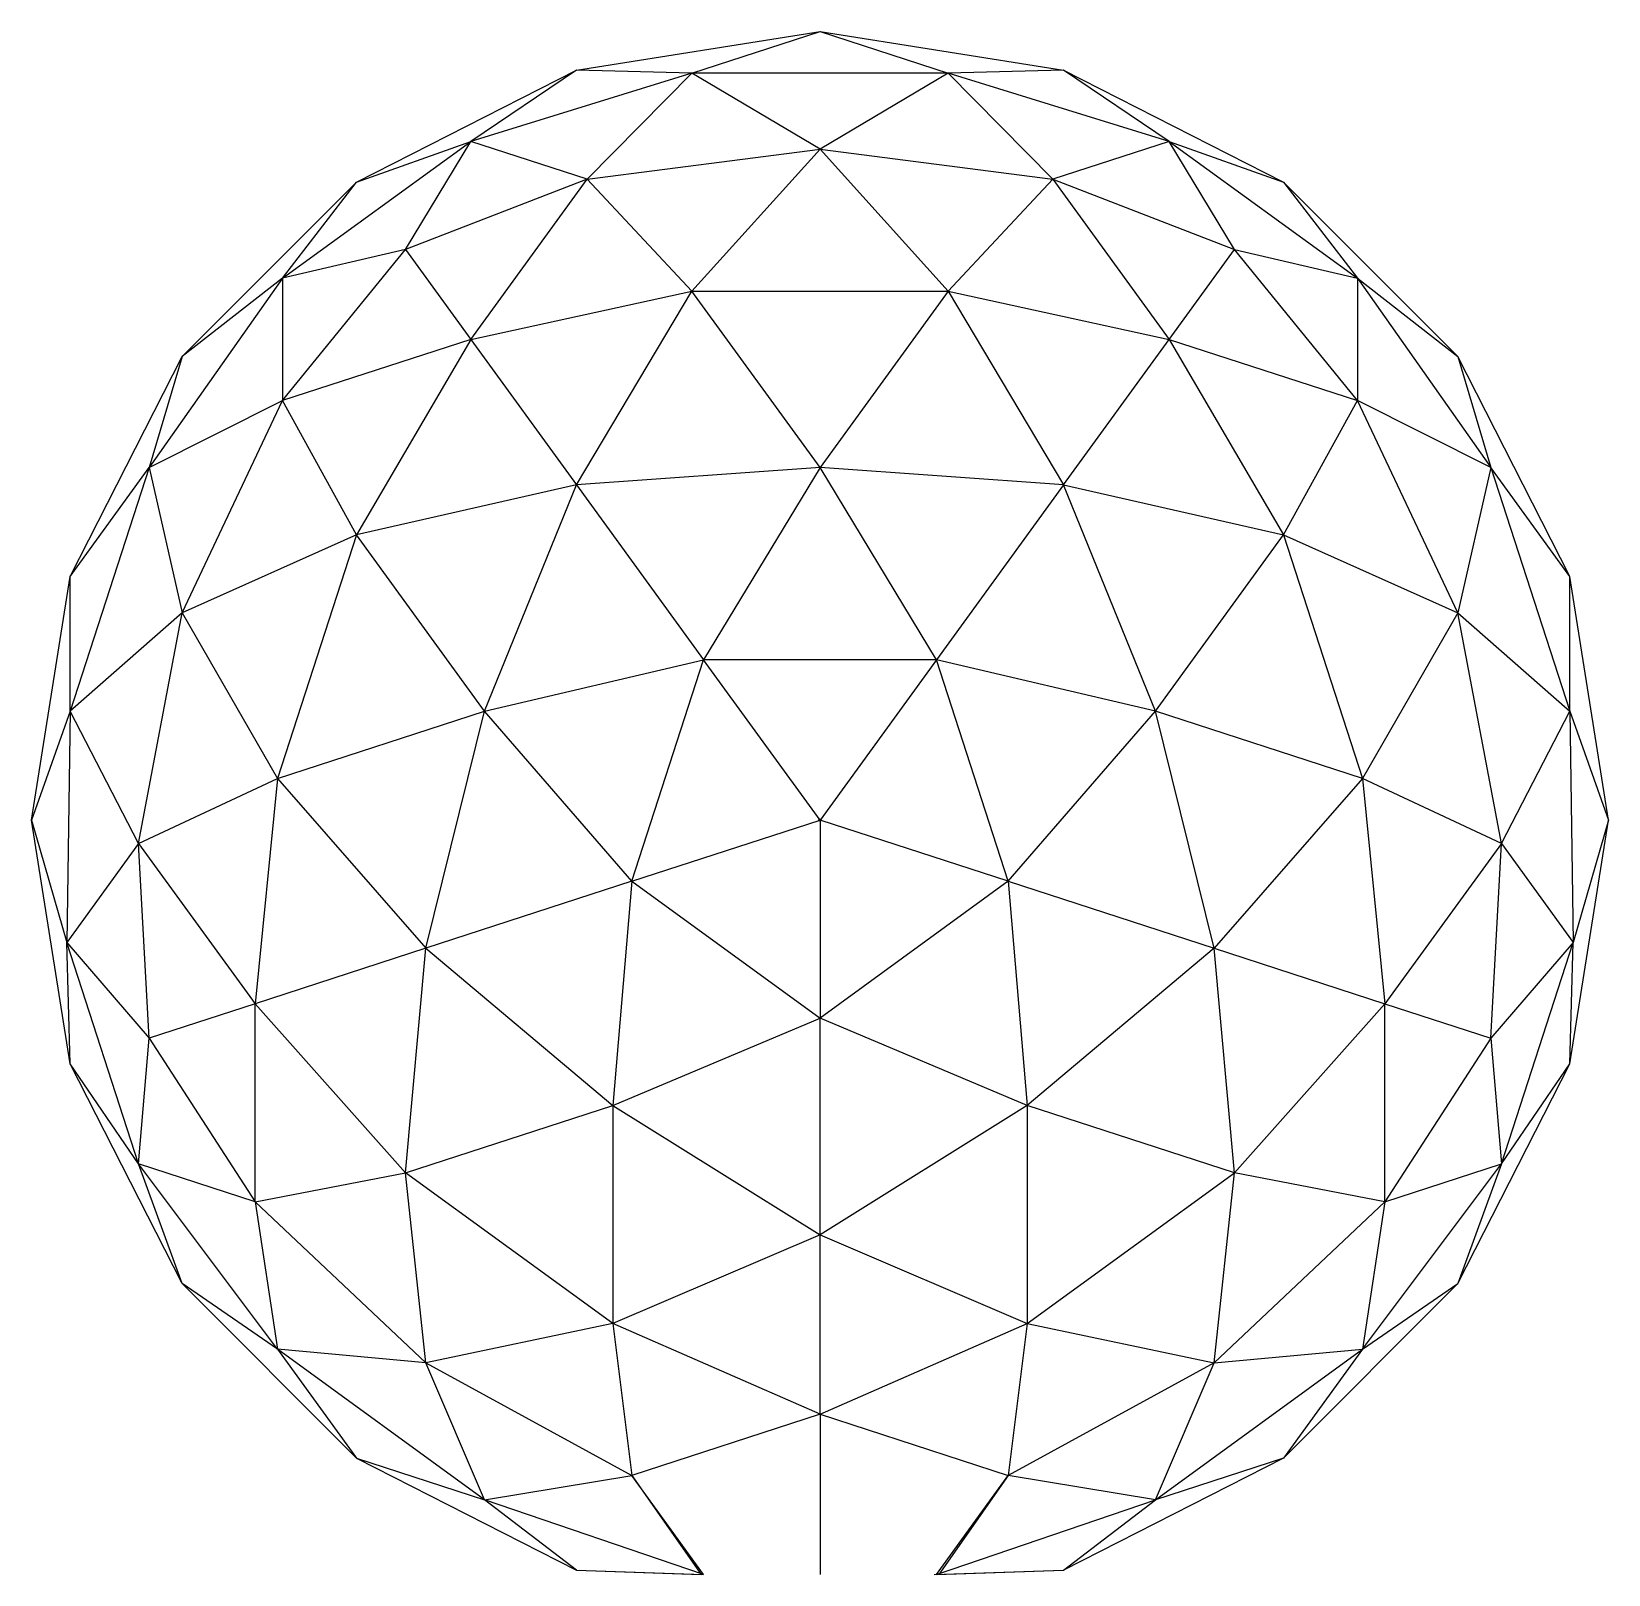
# Model space of a CAD drawing. Header units: millimetres. Extents: x -5795 to 8395, y -1000 to 10778.
# Drawn here: x 1605 to 8395, y 1752 to 8395 of the extents above; entities that cross this region are included whole.
import ezdxf

# ---------------------------------------------------------------- set-up
doc = ezdxf.new("R2010")
doc.units = ezdxf.units.MM
for name, color, linetype in [('A', 1, 'Continuous'), ('B', 5, 'Continuous'), ('C', 3, 'Continuous'), ('D', 2, 'Continuous'), ('door', 4, 'Continuous'), ('E', 6, 'Continuous'), ('F', 7, 'Continuous')]:
    doc.layers.add(name, color=color, linetype=linetype)

msp = doc.modelspace()

# ---------------------------------------------------------------- linework, layer by layer
msp.add_circle((5000, 5000), 5)
at = {"layer": 'A', "extrusion": (-0.525731, 0.723607, 0.447214)}
for p, q in [((3215.1, 7456.6, 1518.3), (3496.5, 7922.1, 852.6)), ((6784.9, 7456.6, 1518.3), (6503.5, 7922.1, 852.6)), ((3997.7, 7759.2, 1705.3), (3215.1, 7456.6, 1518.3)), ((6002.3, 7759.2, 1705.3), (6784.9, 7456.6, 1518.3))]:
    msp.add_line(p, q, dxfattribs=at)
at = {"layer": 'A', "extrusion": (-0.850651, 0.276393, -0.447214)}
for p, q in [((2685.6, 6805.9, 1705.3), (3215.1, 7456.6, 1518.3)), ((3215.1, 7456.6, 1518.3), (2685.6, 7332.9, 852.6)), ((2112, 4061.6, 1518.3), (2066.1, 4899.4, 1705.3)), ((1756.3, 4473, 852.6), (2112, 4061.6, 1518.3))]:
    msp.add_line(p, q, dxfattribs=at)
at = {"layer": 'A'}
for p, q in [((3215.1, 7456.6, 1518.3), (3496.5, 7069.4, 2232.3)), ((6503.5, 7069.4, 2232.3), (6784.9, 7456.6, 1518.3)), ((7314.4, 6805.9, 1705.3), (6784.9, 7456.6, 1518.3)), ((5000, 5000, 3395), (4498.8, 5689.8, 3286.2)), ((5501.2, 5689.8, 3286.2), (5000, 5000, 3395)), ((4189.1, 4736.5, 3286.2), (5000, 5000, 3395)), ((5000, 5000, 3395), (5000, 4147.4, 3286.2)), ((5810.9, 4736.5, 3286.2), (5000, 5000, 3395)), ((7888, 4061.6, 1518.3), (7933.9, 4899.4, 1705.3)), ((2567.3, 4209.6, 2232.3), (2112, 4061.6, 1518.3)), ((7432.7, 4209.6, 2232.3), (7888, 4061.6, 1518.3)), ((2112, 4061.6, 1518.3), (2567.3, 3356.9, 1705.3))]:
    msp.add_line(p, q, dxfattribs=at)
at = {"layer": 'A', "extrusion": (0.850651, 0.276393, -0.447214)}
for p, q in [((6784.9, 7456.6, 1518.3), (7314.4, 7332.9, 852.6)), ((8243.7, 4473, 852.6), (7888, 4061.6, 1518.3)), ((7888, 4061.6, 1518.3), (7933.9, 3519.7, 852.6))]:
    msp.add_line(p, q, dxfattribs=at)
at = {"layer": 'A', "extrusion": (-0.525731, -0.723607, -0.447214)}
msp.add_line((2066.1, 3519.7, 852.6), (2112, 4061.6, 1518.3), dxfattribs=at)
at = {"layer": 'A', "extrusion": (0.525731, -0.723607, -0.447214)}
msp.add_line((7888, 4061.6, 1518.3), (7432.7, 3356.9, 1705.3), dxfattribs=at)
at = {"layer": 'B', "extrusion": (-0.850651, 0.276393, -0.447214)}
for p, q in [((2685.6, 7332.9, 852.6), (3496.5, 7922.1, 852.6)), ((2685.6, 7332.9, 852.6), (2685.6, 6805.9, 1705.3)), ((2066.1, 4899.4, 1705.3), (1756.3, 4473, 852.6)), ((2066.1, 3519.7, 852.6), (1756.3, 4473, 852.6))]:
    msp.add_line(p, q, dxfattribs=at)
at = {"layer": 'B', "extrusion": (-0.525731, 0.723607, 0.447214)}
for p, q in [((3997.7, 7759.2, 1705.3), (3496.5, 7922.1, 852.6)), ((6503.5, 7922.1, 852.6), (6002.3, 7759.2, 1705.3))]:
    msp.add_line(p, q, dxfattribs=at)
at = {"layer": 'B', "extrusion": (0.850651, 0.276393, -0.447214)}
for p, q in [((6503.5, 7922.1, 852.6), (7314.4, 7332.9, 852.6)), ((7314.4, 7332.9, 852.6), (7314.4, 6805.9, 1705.3)), ((7933.9, 4899.4, 1705.3), (8243.7, 4473, 852.6)), ((7933.9, 3519.7, 852.6), (8243.7, 4473, 852.6))]:
    msp.add_line(p, q, dxfattribs=at)
at = {"layer": 'B'}
for p, q in [((3496.5, 7069.4, 2232.3), (3997.7, 7759.2, 1705.3)), ((6002.3, 7759.2, 1705.3), (6503.5, 7069.4, 2232.3)), ((3496.5, 7069.4, 2232.3), (2685.6, 6805.9, 1705.3)), ((6503.5, 7069.4, 2232.3), (7314.4, 6805.9, 1705.3)), ((4189.1, 4736.5, 3286.2), (4498.8, 5689.8, 3286.2)), ((5501.2, 5689.8, 3286.2), (4498.8, 5689.8, 3286.2)), ((5810.9, 4736.5, 3286.2), (5501.2, 5689.8, 3286.2)), ((2066.1, 4899.4, 1705.3), (2567.3, 4209.6, 2232.3)), ((7933.9, 4899.4, 1705.3), (7432.7, 4209.6, 2232.3)), ((4189.1, 4736.5, 3286.2), (5000, 4147.4, 3286.2)), ((5810.9, 4736.5, 3286.2), (5000, 4147.4, 3286.2)), ((2567.3, 3356.9, 1705.3), (2567.3, 4209.6, 2232.3)), ((7432.7, 3356.9, 1705.3), (7432.7, 4209.6, 2232.3)), ((5000, 2442.1, 2232.3), (4189.1, 2178.6, 1705.3)), ((5000, 2442.1, 2232.3), (5810.9, 2178.6, 1705.3))]:
    msp.add_line(p, q, dxfattribs=at)
at = {"layer": 'B', "extrusion": (-0.525731, -0.723607, -0.447214)}
for p, q in [((2567.3, 3356.9, 1705.3), (2066.1, 3519.7, 852.6)), ((4498.8, 1752.3, 852.6), (4189.1, 2178.6, 1705.3))]:
    msp.add_line(p, q, dxfattribs=at)
at = {"layer": 'B', "extrusion": (0.525731, -0.723607, -0.447214)}
for p, q in [((7432.7, 3356.9, 1705.3), (7933.9, 3519.7, 852.6)), ((5501.2, 1752.3, 852.6), (5810.9, 2178.6, 1705.3))]:
    msp.add_line(p, q, dxfattribs=at)
at = {"layer": 'C', "extrusion": (-0.525731, 0.723607, 0.447214)}
for p, q in [((4448.4, 8215.8, 938.4), (3496.5, 7922.1, 852.6)), ((3997.7, 7759.2, 1705.3), (4448.4, 8215.8, 938.4)), ((6503.5, 7922.1, 852.6), (5551.6, 8215.8, 938.4)), ((5551.6, 8215.8, 938.4), (6002.3, 7759.2, 1705.3))]:
    msp.add_line(p, q, dxfattribs=at)
at = {"layer": 'C', "extrusion": (-0.850651, 0.276393, -0.447214)}
for p, q in [((3004.5, 7746.6), (3496.5, 7922.1, 852.6)), ((2685.6, 7332.9, 852.6), (3004.5, 7746.6)), ((2685.6, 7332.9, 852.6), (2112, 6518.3, 938.4)), ((2112, 6518.3, 938.4), (2685.6, 6805.9, 1705.3)), ((1771.2, 5469.2, 938.4), (1756.3, 4473, 852.6)), ((2066.1, 4899.4, 1705.3), (1771.2, 5469.2, 938.4)), ((1771.2, 3950.9), (1756.3, 4473, 852.6)), ((2066.1, 3519.7, 852.6), (1771.2, 3950.9))]:
    msp.add_line(p, q, dxfattribs=at)
at = {"layer": 'C', "extrusion": (0.850651, 0.276393, -0.447214)}
for p, q in [((6503.5, 7922.1, 852.6), (6995.5, 7746.6)), ((6995.5, 7746.6), (7314.4, 7332.9, 852.6)), ((7314.4, 7332.9, 852.6), (7888, 6518.3, 938.4)), ((7888, 6518.3, 938.4), (7314.4, 6805.9, 1705.3)), ((7933.9, 4899.4, 1705.3), (8228.8, 5469.2, 938.4)), ((8228.8, 5469.2, 938.4), (8243.7, 4473, 852.6)), ((8228.8, 3950.9), (8243.7, 4473, 852.6)), ((7933.9, 3519.7, 852.6), (8228.8, 3950.9))]:
    msp.add_line(p, q, dxfattribs=at)
at = {"layer": 'C'}
for p, q in [((4448.4, 7277.4, 2456.6), (3997.7, 7759.2, 1705.3)), ((6002.3, 7759.2, 1705.3), (5551.6, 7277.4, 2456.6)), ((3496.5, 7069.4, 2232.3), (4448.4, 7277.4, 2456.6)), ((5551.6, 7277.4, 2456.6), (6503.5, 7069.4, 2232.3)), ((3496.5, 7069.4, 2232.3), (3004.5, 6228.3, 2456.6)), ((6503.5, 7069.4, 2232.3), (6995.5, 6228.3, 2456.6)), ((3004.5, 6228.3, 2456.6), (2685.6, 6805.9, 1705.3)), ((6995.5, 6228.3, 2456.6), (7314.4, 6805.9, 1705.3)), ((5000, 6518.3, 3036.6), (4498.8, 5689.8, 3286.2)), ((5501.2, 5689.8, 3286.2), (5000, 6518.3, 3036.6)), ((3556, 5469.2, 3036.6), (4498.8, 5689.8, 3286.2)), ((6444, 5469.2, 3036.6), (5501.2, 5689.8, 3286.2)), ((4189.1, 4736.5, 3286.2), (3556, 5469.2, 3036.6)), ((5810.9, 4736.5, 3286.2), (6444, 5469.2, 3036.6)), ((2066.1, 4899.4, 1705.3), (2663.6, 5179.2, 2456.6)), ((2663.6, 5179.2, 2456.6), (2567.3, 4209.6, 2232.3)), ((7933.9, 4899.4, 1705.3), (7336.4, 5179.2, 2456.6)), ((7336.4, 5179.2, 2456.6), (7432.7, 4209.6, 2232.3)), ((4189.1, 4736.5, 3286.2), (4107.6, 3771.7, 3036.6)), ((5810.9, 4736.5, 3286.2), (5892.4, 3771.7, 3036.6)), ((3215.1, 3481.7, 2456.6), (2567.3, 4209.6, 2232.3)), ((4107.6, 3771.7, 3036.6), (5000, 4147.4, 3286.2)), ((5892.4, 3771.7, 3036.6), (5000, 4147.4, 3286.2)), ((6784.9, 3481.7, 2456.6), (7432.7, 4209.6, 2232.3)), ((2567.3, 3356.9, 1705.3), (3215.1, 3481.7, 2456.6)), ((7432.7, 3356.9, 1705.3), (6784.9, 3481.7, 2456.6)), ((5000, 2442.1, 2232.3), (4107.6, 2833.3, 2456.6)), ((4107.6, 2833.3, 2456.6), (4189.1, 2178.6, 1705.3)), ((5000, 2442.1, 2232.3), (5892.4, 2833.3, 2456.6)), ((5892.4, 2833.3, 2456.6), (5810.9, 2178.6, 1705.3))]:
    msp.add_line(p, q, dxfattribs=at)
at = {"layer": 'C', "extrusion": (-0.525731, -0.723607, -0.447214)}
for p, q in [((2663.6, 2722.6, 938.4), (2066.1, 3519.7, 852.6)), ((2567.3, 3356.9, 1705.3), (2663.6, 2722.6, 938.4)), ((3556, 2074.2, 938.4), (4189.1, 2178.6, 1705.3)), ((4498.8, 1752.3, 852.6), (3556, 2074.2, 938.4))]:
    msp.add_line(p, q, dxfattribs=at)
at = {"layer": 'C', "extrusion": (0.525731, -0.723607, -0.447214)}
for p, q in [((7336.4, 2722.6, 938.4), (7933.9, 3519.7, 852.6)), ((7432.7, 3356.9, 1705.3), (7336.4, 2722.6, 938.4)), ((6444, 2074.2, 938.4), (5810.9, 2178.6, 1705.3)), ((5501.2, 1752.3, 852.6), (6444, 2074.2, 938.4))]:
    msp.add_line(p, q, dxfattribs=at)
at = {"layer": 'D', "extrusion": (-0.525731, 0.723607, 0.447214)}
for p, q in [((3950.9, 8228.8), (5000, 8395)), ((5000, 8395), (6049.1, 8228.8)), ((4448.4, 8215.8, 938.4), (3950.9, 8228.8)), ((6049.1, 8228.8), (5551.6, 8215.8, 938.4)), ((5000, 7888, 1784.9), (4448.4, 8215.8, 938.4)), ((5551.6, 8215.8, 938.4), (5000, 7888, 1784.9))]:
    msp.add_line(p, q, dxfattribs=at)
at = {"layer": 'D', "extrusion": (-0.850651, 0.276393, -0.447214)}
for p, q in [((3004.5, 7746.6), (3950.9, 8228.8)), ((2253.4, 6995.5), (3004.5, 7746.6)), ((1771.2, 6049.1), (2253.4, 6995.5)), ((2253.4, 6995.5), (2112, 6518.3, 938.4)), ((2112, 6518.3, 938.4), (2253.4, 5892.4, 1784.9)), ((1605, 5000), (1771.2, 6049.1)), ((2253.4, 5892.4, 1784.9), (1771.2, 5469.2, 938.4)), ((1771.2, 5469.2, 938.4), (1605, 5000)), ((1771.2, 3950.9), (1605, 5000)), ((2253.4, 3004.5), (1771.2, 3950.9))]:
    msp.add_line(p, q, dxfattribs=at)
at = {"layer": 'D', "extrusion": (0.850651, 0.276393, -0.447214)}
for p, q in [((6049.1, 8228.8), (6995.5, 7746.6)), ((6995.5, 7746.6), (7746.6, 6995.5)), ((8228.8, 6049.1), (7746.6, 6995.5)), ((7746.6, 6995.5), (7888, 6518.3, 938.4)), ((7888, 6518.3, 938.4), (7746.6, 5892.4, 1784.9)), ((8395, 5000), (8228.8, 6049.1)), ((7746.6, 5892.4, 1784.9), (8228.8, 5469.2, 938.4)), ((8228.8, 5469.2, 938.4), (8395, 5000)), ((8228.8, 3950.9), (8395, 5000)), ((7746.6, 3004.5), (8228.8, 3950.9))]:
    msp.add_line(p, q, dxfattribs=at)
at = {"layer": 'D'}
for p, q in [((4448.4, 7277.4, 2456.6), (5000, 7888, 1784.9)), ((5000, 7888, 1784.9), (5551.6, 7277.4, 2456.6)), ((3950.9, 6444, 2888), (4448.4, 7277.4, 2456.6)), ((5551.6, 7277.4, 2456.6), (6049.1, 6444, 2888)), ((5000, 6518.3, 3036.6), (3950.9, 6444, 2888)), ((6049.1, 6444, 2888), (5000, 6518.3, 3036.6)), ((3950.9, 6444, 2888), (3004.5, 6228.3, 2456.6)), ((3556, 5469.2, 3036.6), (3950.9, 6444, 2888)), ((6444, 5469.2, 3036.6), (6049.1, 6444, 2888)), ((6049.1, 6444, 2888), (6995.5, 6228.3, 2456.6)), ((3004.5, 6228.3, 2456.6), (2253.4, 5892.4, 1784.9)), ((6995.5, 6228.3, 2456.6), (7746.6, 5892.4, 1784.9)), ((2253.4, 5892.4, 1784.9), (2663.6, 5179.2, 2456.6)), ((7746.6, 5892.4, 1784.9), (7336.4, 5179.2, 2456.6)), ((3302.5, 4448.4, 2888), (3556, 5469.2, 3036.6)), ((6697.5, 4448.4, 2888), (6444, 5469.2, 3036.6)), ((2663.6, 5179.2, 2456.6), (3302.5, 4448.4, 2888)), ((7336.4, 5179.2, 2456.6), (6697.5, 4448.4, 2888)), ((3215.1, 3481.7, 2456.6), (3302.5, 4448.4, 2888)), ((3302.5, 4448.4, 2888), (4107.6, 3771.7, 3036.6)), ((6697.5, 4448.4, 2888), (5892.4, 3771.7, 3036.6)), ((6784.9, 3481.7, 2456.6), (6697.5, 4448.4, 2888)), ((4107.6, 3771.7, 3036.6), (5000, 3215.1, 2888)), ((5892.4, 3771.7, 3036.6), (5000, 3215.1, 2888)), ((3302.5, 2663.6, 1784.9), (3215.1, 3481.7, 2456.6)), ((6697.5, 2663.6, 1784.9), (6784.9, 3481.7, 2456.6)), ((5000, 3215.1, 2888), (4107.6, 2833.3, 2456.6)), ((5000, 3215.1, 2888), (5892.4, 2833.3, 2456.6)), ((4107.6, 2833.3, 2456.6), (3302.5, 2663.6, 1784.9)), ((5892.4, 2833.3, 2456.6), (6697.5, 2663.6, 1784.9))]:
    msp.add_line(p, q, dxfattribs=at)
at = {"layer": 'D', "extrusion": (-0.525731, -0.723607, -0.447214)}
for p, q in [((2253.4, 3004.5), (3004.5, 2253.4)), ((2663.6, 2722.6, 938.4), (2253.4, 3004.5)), ((3302.5, 2663.6, 1784.9), (2663.6, 2722.6, 938.4)), ((3556, 2074.2, 938.4), (3302.5, 2663.6, 1784.9)), ((3004.5, 2253.4), (3950.9, 1771.2)), ((3950.9, 1771.2), (3556, 2074.2, 938.4))]:
    msp.add_line(p, q, dxfattribs=at)
at = {"layer": 'D', "extrusion": (0.525731, -0.723607, -0.447214)}
for p, q in [((7746.6, 3004.5), (6995.5, 2253.4)), ((7336.4, 2722.6, 938.4), (7746.6, 3004.5)), ((6697.5, 2663.6, 1784.9), (7336.4, 2722.6, 938.4)), ((6444, 2074.2, 938.4), (6697.5, 2663.6, 1784.9)), ((6995.5, 2253.4), (6049.1, 1771.2)), ((6049.1, 1771.2), (6444, 2074.2, 938.4))]:
    msp.add_line(p, q, dxfattribs=at)
at = {"layer": 'door'}
for p, q in [((5000, 2442.1, 2232.3), (5000, 1752.3, 2020)), ((4189.1, 2178.6, 1705.3), (4488.8, 1752.3, 2020)), ((5810.9, 2178.6, 1705.3), (5511.2, 1752.3, 2020)), ((3950.9, 1771.2), (4488.8, 1752.3)), ((5491.2, 1752.3), (6049.1, 1771.2))]:
    msp.add_line(p, q, dxfattribs=at)
at = {"layer": 'E', "extrusion": (-0.525731, 0.723607, 0.447214)}
for p, q in [((4448.4, 8215.8, 938.4), (5000, 8395)), ((5000, 8395), (5551.6, 8215.8, 938.4)), ((5551.6, 8215.8, 938.4), (4448.4, 8215.8, 938.4))]:
    msp.add_line(p, q, dxfattribs=at)
at = {"layer": 'E'}
for p, q in [((5000, 6518.3, 3036.6), (4448.4, 7277.4, 2456.6)), ((4448.4, 7277.4, 2456.6), (5551.6, 7277.4, 2456.6)), ((5551.6, 7277.4, 2456.6), (5000, 6518.3, 3036.6)), ((3004.5, 6228.3, 2456.6), (2663.6, 5179.2, 2456.6)), ((3556, 5469.2, 3036.6), (3004.5, 6228.3, 2456.6)), ((6444, 5469.2, 3036.6), (6995.5, 6228.3, 2456.6)), ((6995.5, 6228.3, 2456.6), (7336.4, 5179.2, 2456.6)), ((2663.6, 5179.2, 2456.6), (3556, 5469.2, 3036.6)), ((7336.4, 5179.2, 2456.6), (6444, 5469.2, 3036.6)), ((3215.1, 3481.7, 2456.6), (4107.6, 3771.7, 3036.6)), ((4107.6, 3771.7, 3036.6), (4107.6, 2833.3, 2456.6)), ((6784.9, 3481.7, 2456.6), (5892.4, 3771.7, 3036.6)), ((5892.4, 3771.7, 3036.6), (5892.4, 2833.3, 2456.6)), ((4107.6, 2833.3, 2456.6), (3215.1, 3481.7, 2456.6)), ((5892.4, 2833.3, 2456.6), (6784.9, 3481.7, 2456.6))]:
    msp.add_line(p, q, dxfattribs=at)
at = {"layer": 'E', "extrusion": (-0.850651, 0.276393, -0.447214)}
for p, q in [((1771.2, 6049.1), (2112, 6518.3, 938.4)), ((2112, 6518.3, 938.4), (1771.2, 5469.2, 938.4)), ((1771.2, 5469.2, 938.4), (1771.2, 6049.1))]:
    msp.add_line(p, q, dxfattribs=at)
at = {"layer": 'E', "extrusion": (0.850651, 0.276393, -0.447214)}
for p, q in [((8228.8, 6049.1), (7888, 6518.3, 938.4)), ((7888, 6518.3, 938.4), (8228.8, 5469.2, 938.4)), ((8228.8, 5469.2, 938.4), (8228.8, 6049.1))]:
    msp.add_line(p, q, dxfattribs=at)
at = {"layer": 'E', "extrusion": (-0.525731, -0.723607, -0.447214)}
for p, q in [((2663.6, 2722.6, 938.4), (3004.5, 2253.4)), ((3556, 2074.2, 938.4), (2663.6, 2722.6, 938.4)), ((3004.5, 2253.4), (3556, 2074.2, 938.4))]:
    msp.add_line(p, q, dxfattribs=at)
at = {"layer": 'E', "extrusion": (0.525731, -0.723607, -0.447214)}
for p, q in [((6444, 2074.2, 938.4), (7336.4, 2722.6, 938.4)), ((7336.4, 2722.6, 938.4), (6995.5, 2253.4)), ((6995.5, 2253.4), (6444, 2074.2, 938.4))]:
    msp.add_line(p, q, dxfattribs=at)
at = {"layer": 'F', "extrusion": (-0.525731, 0.723607, 0.447214)}
for p, q in [((3950.9, 8228.8), (3496.5, 7922.1, 852.6)), ((6503.5, 7922.1, 852.6), (6049.1, 8228.8)), ((3997.7, 7759.2, 1705.3), (5000, 7888, 1784.9)), ((5000, 7888, 1784.9), (6002.3, 7759.2, 1705.3))]:
    msp.add_line(p, q, dxfattribs=at)
at = {"layer": 'F', "extrusion": (-0.850651, 0.276393, -0.447214)}
for p, q in [((2685.6, 7332.9, 852.6), (2253.4, 6995.5)), ((2253.4, 5892.4, 1784.9), (2685.6, 6805.9, 1705.3)), ((2066.1, 4899.4, 1705.3), (2253.4, 5892.4, 1784.9)), ((1605, 5000), (1756.3, 4473, 852.6))]:
    msp.add_line(p, q, dxfattribs=at)
at = {"layer": 'F', "extrusion": (0.850651, 0.276393, -0.447214)}
for p, q in [((7314.4, 7332.9, 852.6), (7746.6, 6995.5)), ((8395, 5000), (8243.7, 4473, 852.6)), ((7933.9, 3519.7, 852.6), (7746.6, 3004.5))]:
    msp.add_line(p, q, dxfattribs=at)
at = {"layer": 'F'}
for p, q in [((3496.5, 7069.4, 2232.3), (3950.9, 6444, 2888)), ((6049.1, 6444, 2888), (6503.5, 7069.4, 2232.3)), ((7746.6, 5892.4, 1784.9), (7314.4, 6805.9, 1705.3)), ((3950.9, 6444, 2888), (4498.8, 5689.8, 3286.2)), ((6049.1, 6444, 2888), (5501.2, 5689.8, 3286.2)), ((7933.9, 4899.4, 1705.3), (7746.6, 5892.4, 1784.9)), ((4189.1, 4736.5, 3286.2), (3302.5, 4448.4, 2888)), ((5810.9, 4736.5, 3286.2), (6697.5, 4448.4, 2888)), ((3302.5, 4448.4, 2888), (2567.3, 4209.6, 2232.3)), ((6697.5, 4448.4, 2888), (7432.7, 4209.6, 2232.3)), ((5000, 3215.1, 2888), (5000, 4147.4, 3286.2)), ((2567.3, 3356.9, 1705.3), (3302.5, 2663.6, 1784.9)), ((5000, 2442.1, 2232.3), (5000, 3215.1, 2888)), ((3302.5, 2663.6, 1784.9), (4189.1, 2178.6, 1705.3))]:
    msp.add_line(p, q, dxfattribs=at)
at = {"layer": 'F', "extrusion": (-0.525731, -0.723607, -0.447214)}
msp.add_line((2253.4, 3004.5), (2066.1, 3519.7, 852.6), dxfattribs=at)
at = {"layer": 'F', "extrusion": (0.525731, -0.723607, -0.447214)}
for p, q in [((7432.7, 3356.9, 1705.3), (6697.5, 2663.6, 1784.9)), ((6697.5, 2663.6, 1784.9), (5810.9, 2178.6, 1705.3)), ((3950.9, 1771.2), (4498.8, 1752.3, 852.6)), ((5501.2, 1752.3, 852.6), (6049.1, 1771.2))]:
    msp.add_line(p, q, dxfattribs=at)

doc.saveas('drawing.dxf')
